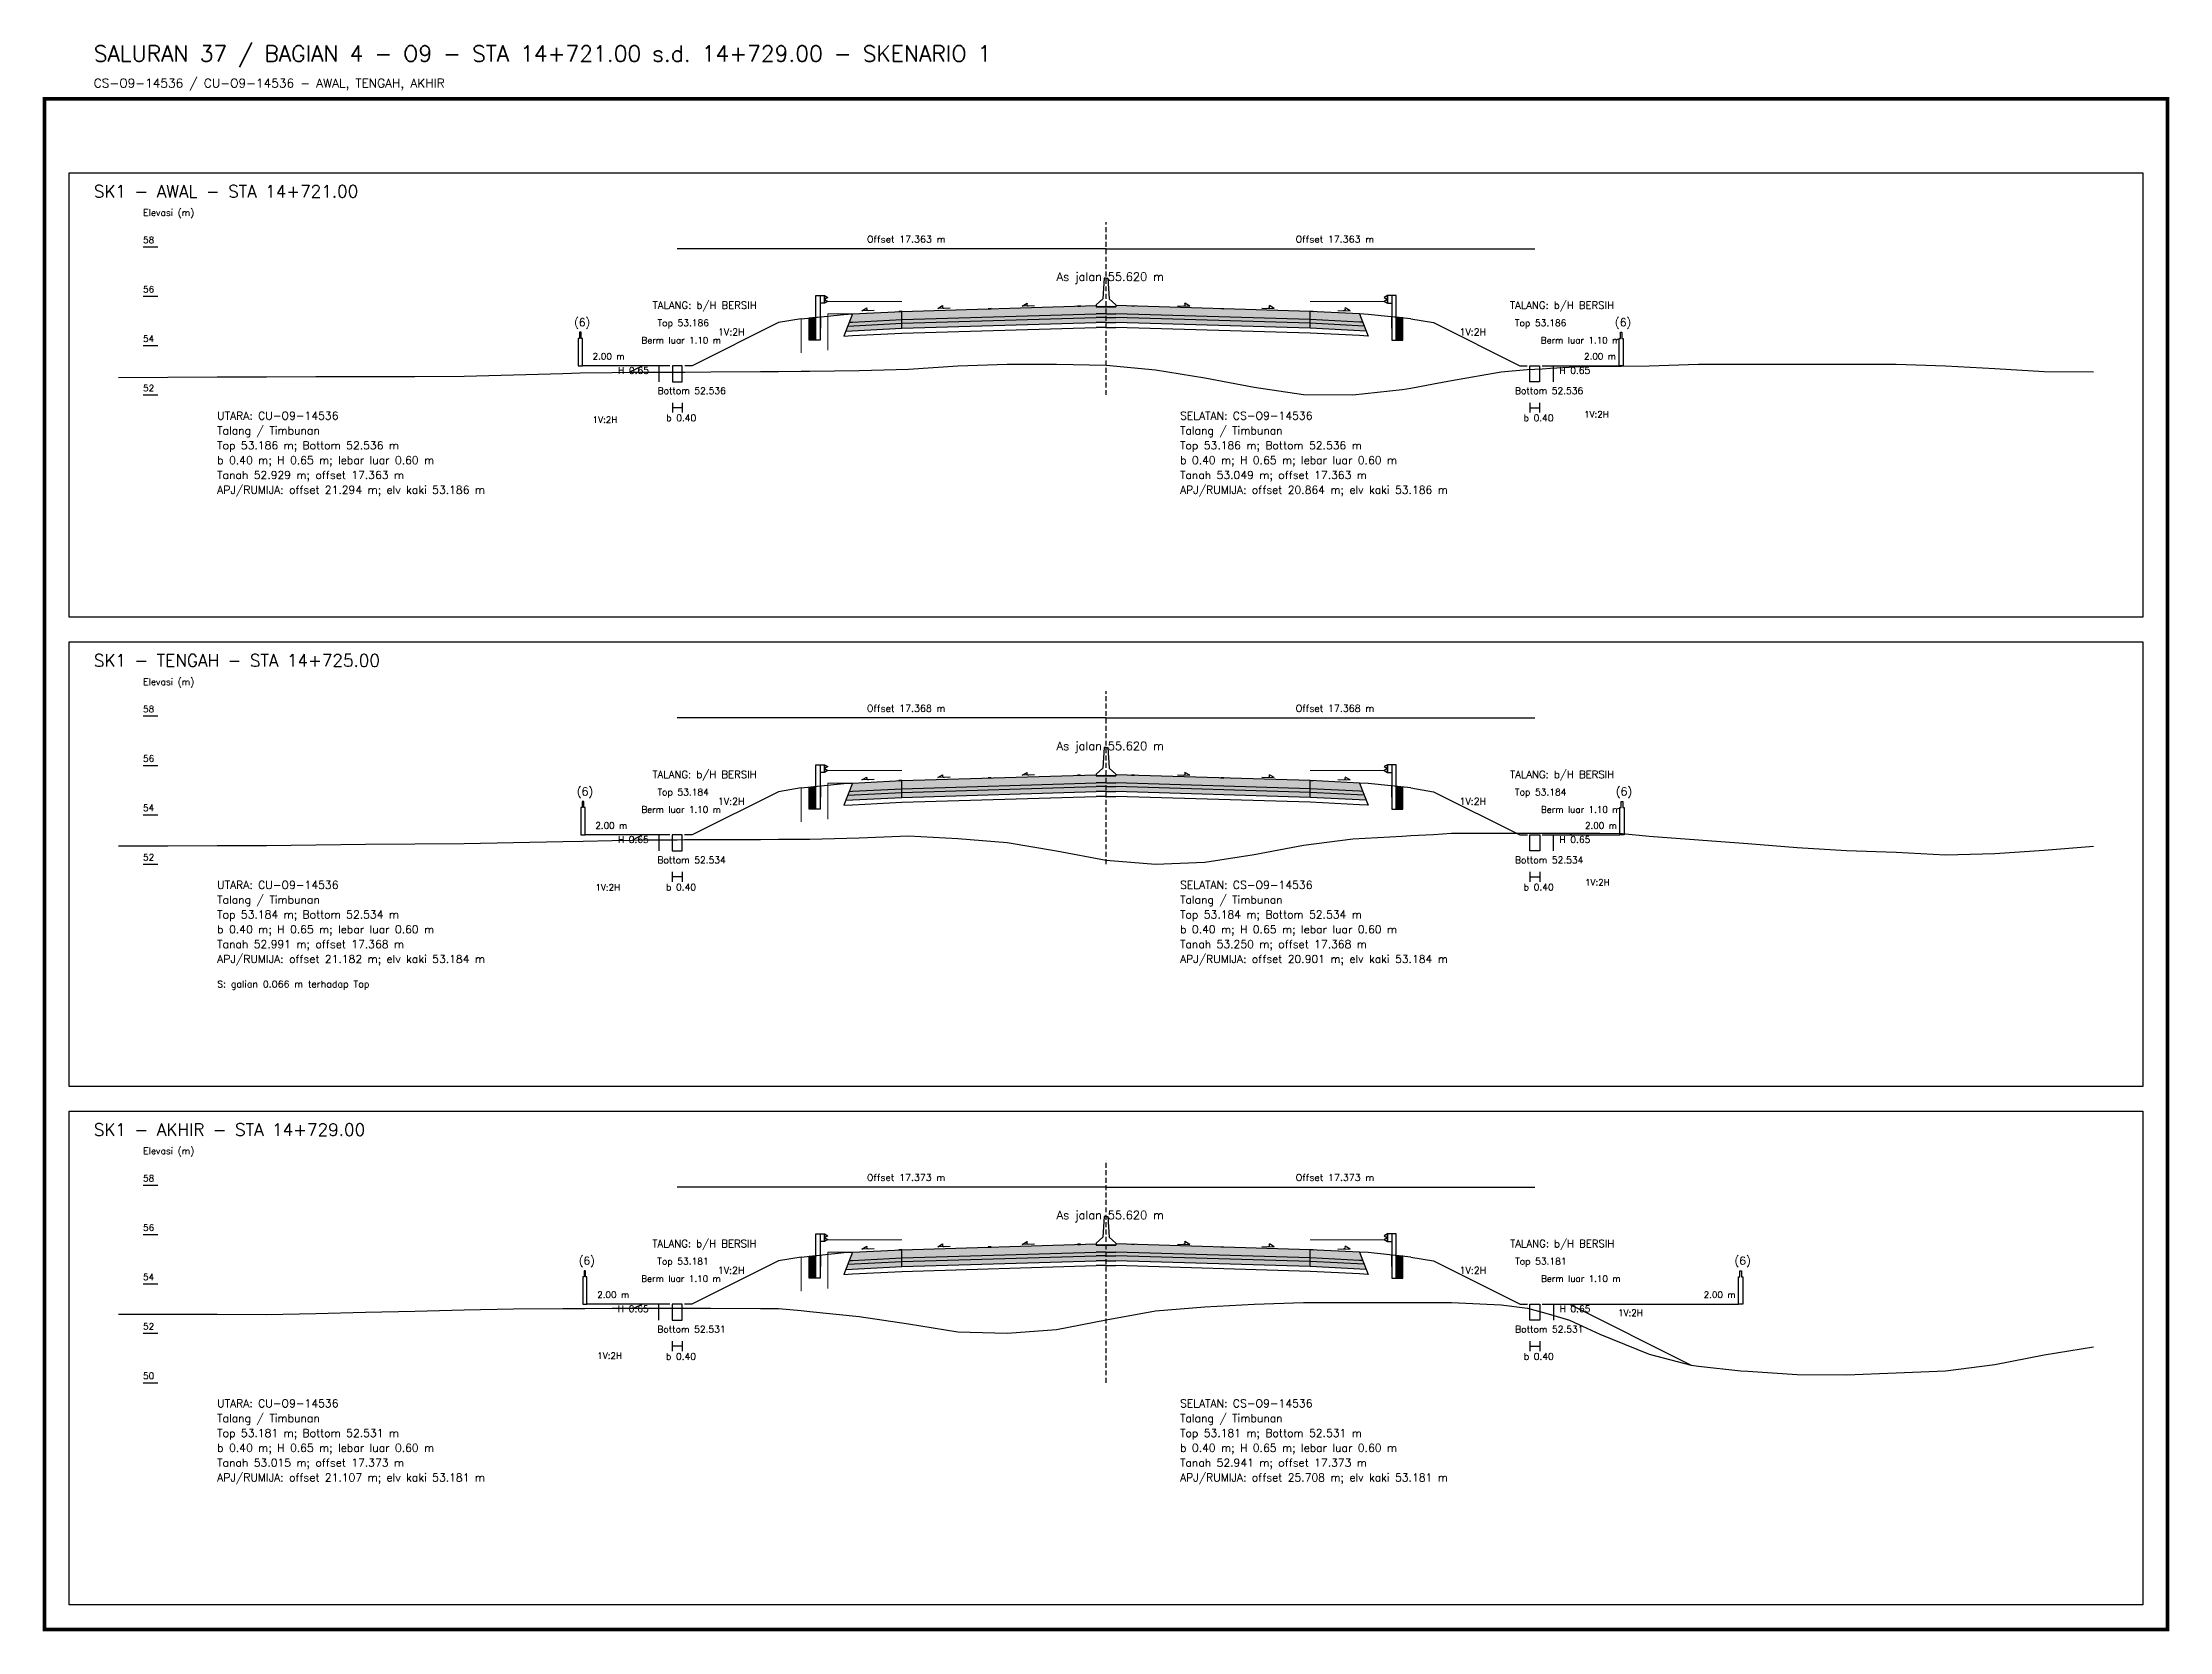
# Model space of a CAD drawing. Header units: metres. Extents: x -24715 to -24517, y 27498 to 30841.
# Drawn here: x -24713.7 to -24627.5, y 27786.2 to 27850.5 of the extents above; entities that cross this region are included whole.
import ezdxf

# ---------------------------------------------------------------- set-up
doc = ezdxf.new("R2010")
doc.units = ezdxf.units.M
doc.linetypes.add('PS_DASH', pattern=[0.3, 0.2, -0.1])
for name, color, linetype, lineweight in [('Dimensi', 230, 'Continuous', 20), ('GRS-ARSIR (HATCH)', 8, 'Continuous', 9), ('Guardrail', 20, 'Continuous', 30), ('HATCH - Beton ramping', 210, 'Continuous', 9), ('HATCH - LFA', 30, 'Continuous', 9), ('HATCH - Pavement', 50, 'Continuous', 9), ('Marka', 20, 'Continuous', 30), ('POT_ALL_GROUP', 2, 'Continuous', 70)]:
    doc.layers.add(name, color=color, linetype=linetype, lineweight=lineweight)
for name, color, linetype in [('POT_ALL_APJ', 2, 'Continuous'), ('POT_ALL_BORDER', 8, 'Continuous'), ('POT_ALL_BUILDING', 2, 'Continuous'), ('POT_ALL_CHANNEL1', 200, 'Continuous'), ('POT_ALL_DIM', 7, 'Continuous'), ('POT_ALL_GROUND', 1, 'Continuous'), ('POT_ALL_GUIDE', 8, 'Continuous'), ('POT_ALL_NOTE', 30, 'Continuous'), ('POT_ALL_ROAD', 4, 'Continuous')]:
    doc.layers.add(name, color=color, linetype=linetype)
doc.styles.get("Standard").update_dxf_attribs({"font": 'simplex.shx'})

# ---------------------------------------------------------------- blocks, each defined once
blk = doc.blocks.new('JALAN_ASLI_TIPIKAL_2OKT_METER')
at = {"layer": 'Guardrail', "lineweight": 9}
h = blk.add_hatch(dxfattribs=at)
h.set_pattern_fill('JIS_LC_20', color=256, scale=0.002)
h.set_pattern_definition([(45, (-29.65569, -21.99233), (-0.02828427, 0.02828427), []), (45, (-29.65489, -21.99233), (-0.02828427, 0.02828427), [])])
h.paths.add_polyline_path([(-12.025, -1.394), (-11.753, -1.394), (-11.753, -0.471), (-12.018, -0.498)])
h = blk.add_hatch(dxfattribs=at)
h.set_pattern_fill('JIS_LC_20', color=256, scale=0.002)
h.set_pattern_definition([(45, (-29.40569, -21.99233), (-0.02828427, 0.02828427), []), (45, (-29.40489, -21.99233), (-0.02828427, 0.02828427), [])])
h.paths.add_polyline_path([(12.018, -0.498), (11.753, -0.471), (11.753, -1.394), (12.025, -1.394)])
at = {"layer": 'HATCH - Beton ramping'}
h = blk.add_hatch(dxfattribs=at)
h.set_pattern_fill('AR-CONC', color=256, scale=0.0005)
h.set_pattern_definition([(50, (-28.949556, -21.99233), (0.09109233, -0.00796954), [0.009525, -0.104775]), (355, (-28.94956, -21.99233), (-0.0176217, 0.09552842), [0.00762, -0.0838203]), (100.45144, (-28.941965, -21.992995), (0.07347062, 0.08755888), [0.008095, -0.08904512]), (46.1842, (-28.94956, -21.96693), (0.13553952, -0.02102116), [0.0142875, -0.1571625]), (96.63556, (-28.93826, -21.96868), (0.11870207, 0.12371306), [0.0121425, -0.1335678]), (351.18415, (-28.94956, -21.96693), (0.11870207, 0.12371306), [0.01143, -0.12572987]), (21, (-28.936856, -21.97328), (0.0758072, -0.0511326), [0.009525, -0.104775]), (326, (-28.93686, -21.97328), (0.03090101, 0.09209398), [0.00762, -0.08382]), (71.45144, (-28.93054, -21.97754), (0.1067082, 0.04096138), [0.008095, -0.08904497]), (37.5, (-28.949556, -21.99233), (0.001544302, 0.04227752), [0, -0.082804, 0, -0.08509, 0, -0.0841375]), (7.5, (-28.949556, -21.99233), (0.03340983, 0.05009029), [0, -0.048514, 0, -0.080899, 0, -0.0320675]), (327.5, (-28.977877, -21.99233), (0.067795298, -0.002864372), [0, -0.03175, 0, -0.09906, 0, -0.131445]), (317.5, (-28.990577, -21.99233), (0.07406459, 0.01271325), [0, -0.041275, 0, -0.065786, 0, -0.093345])])
h.paths.add_polyline_path([(-8.27, -0.566), (-10.401, -0.666), (-10.461, -0.826), (-8.27, -0.716)])
h.paths.add_polyline_path([(-0.4, -0.48), (0, -0.48), (0, -0.33), (-0.4, -0.33), (-8.27, -0.566), (-8.27, -0.716)])
h = blk.add_hatch(dxfattribs=at)
h.set_pattern_fill('AR-CONC', color=256, scale=0.0005)
h.set_pattern_definition([(50, (-28.699556, -21.99233), (0.09109233, -0.00796954), [0.009525, -0.104775]), (355, (-28.69956, -21.99233), (-0.01762171, 0.09552842), [0.00762, -0.0838203]), (100.45144, (-28.691965, -21.992995), (0.07347062, 0.08755888), [0.008095, -0.08904512]), (46.1842, (-28.69956, -21.96693), (0.13553952, -0.02102116), [0.0142875, -0.1571625]), (96.63556, (-28.68826, -21.96868), (0.11870207, 0.12371306), [0.0121425, -0.1335678]), (351.18415, (-28.69956, -21.96693), (0.11870207, 0.12371306), [0.01143, -0.12572987]), (21, (-28.686856, -21.97328), (0.0758072, -0.0511326), [0.009525, -0.104775]), (326, (-28.68686, -21.97328), (0.03090101, 0.09209398), [0.00762, -0.08382]), (71.45144, (-28.68054, -21.97754), (0.10670821, 0.04096138), [0.008095, -0.08904497]), (37.5, (-28.699556, -21.99233), (0.001544302, 0.04227752), [0, -0.082804, 0, -0.08509, 0, -0.0841375]), (7.5, (-28.699556, -21.99233), (0.03340983, 0.050090287), [0, -0.048514, 0, -0.080899, 0, -0.0320675]), (327.5, (-28.727877, -21.99233), (0.067795298, -0.002864372), [0, -0.03175, 0, -0.09906, 0, -0.131445]), (317.5, (-28.740577, -21.99233), (0.07406459, 0.012713246), [0, -0.041275, 0, -0.065786, 0, -0.093345])])
h.paths.add_polyline_path([(8.27, -0.566), (10.401, -0.666), (10.461, -0.826), (8.27, -0.716)])
h.paths.add_polyline_path([(0.4, -0.48), (0, -0.48), (0, -0.33), (0.4, -0.33), (8.27, -0.566), (8.27, -0.716)])
at = {"layer": 'HATCH - LFA'}
h = blk.add_hatch(dxfattribs=at)
h.set_pattern_fill('GRAVEL', color=256, scale=0.0075)
h.set_pattern_definition([(228.012788, (-28.812396, -21.801831), (-1.524, -1.7145), [0.0256291, -2.5372863]), (184.96974, (-28.829541, -21.820881), (2.2859999991, 0.1905000109), [0.04398035, -4.3540537]), (132.510447, (-28.873356, -21.824691), (1.9050000008, -2.0954999993), [0.0310111, -3.0701042]), (267.27369, (-28.947651, -21.872316), (0.1905000004, 3.81), [0.0400503, -3.9649828]), (292.833654, (-28.949556, -21.912321), (-0.9525, 2.286), [0.0392725, -3.8879856]), (357.27369, (-28.934316, -21.948516), (-3.81, 0.1905000004), [0.0400503, -3.9649828]), (37.69424, (-28.894311, -21.950421), (-2.4764999999, -1.9050000001), [0.0529645, -5.24348365]), (72.255328, (-28.852401, -21.918036), (1.3335000004, 4.1909999999), [0.050004, -4.95039425]), (121.429566, (-28.837161, -21.870411), (-1.5240000002, 2.4764999999), [0.040186, -3.9784159]), (175.23636, (-28.858116, -21.836121), (2.0955, -0.1905), [0.0458785, -2.2480453]), (222.397438, (-28.903836, -21.832311), (-2.2859999999, -2.0955000001), [0.05933084, -5.8737579]), (138.814075, (-28.759056, -21.874221), (-1.3335, 1.143), [0.0202503, -2.0047924]), (171.469234, (-28.774296, -21.860886), (2.4765, -0.3809999996), [0.03852615, -3.8140979]), (225, (-28.8124, -21.85517), (0, -0.1905), [0.0269407, -0.242467]), (203.19859, (-28.82573, -21.832311), (0.9525, 0.381), [0.0145081, -1.4362967]), (291.80141, (-28.839066, -21.838026), (-0.1905, 0.5715), [0.0205174, -1.0053565]), (30.96376, (-28.831446, -21.857076), (0.5715, 0.381), [0.033324, -1.0774724]), (161.56505, (-28.80287, -21.83993), (0.381, -0.1905), [0.0240965, -0.5783174]), (16.38954, (-28.949556, -21.838026), (1.905, 0.5715), [0.0337566, -3.341912]), (70.346176, (-28.917171, -21.828501), (-0.762, -2.0955), [0.0283199, -2.8036662]), (293.19859, (-28.80287, -21.801831), (-0.381, 0.9525), [0.029016, -1.4217888]), (343.61046, (-28.791441, -21.828501), (-1.905, 0.5715), [0.0337566, -3.341912]), (339.443955, (-28.949556, -21.956136), (-0.9525, 0.381), [0.0325526, -1.5950801]), (294.77514, (-28.919076, -21.967566), (-0.952500001, 2.0954999995), [0.0272754, -2.7002695]), (66.80141, (-28.800966, -21.992331), (0.381, 0.9525), [0.029016, -1.4217888]), (17.354025, (-28.789536, -21.965661), (-2.4765, -0.762), [0.0319337, -3.1614282]), (69.443955, (-28.89431, -21.992331), (-0.381, -0.9525), [0.0162763, -1.6113564]), (101.30993, (-28.812396, -21.99233), (-0.1905, 0.762), [0.0097136, -0.9616496]), (165.96376, (-28.8143, -21.982806), (0.5715, -0.1905), [0.0392725, -0.7461791]), (186.009006, (-28.852401, -21.973281), (1.905, 0.1905), [0.036395, -3.6031024]), (303.69007, (-28.831446, -21.87422), (-0.1905, 0.381), [0.0274743, -0.6593832]), (353.157227, (-28.816206, -21.897081), (3.2385, -0.3809999998), [0.0479668, -4.7487007]), (60.945396, (-28.76858, -21.902796), (-0.762, -1.3335), [0.0196131, -1.9417044]), (90, (-28.75906, -21.88565), (-0.1905, 0.1905), [0.01143, -0.17907]), (120.256437, (-28.856211, -21.967566), (0.762, -1.3335), [0.026465, -2.6200456]), (48.012787, (-28.869546, -21.944706), (1.524, 1.7145), [0.0512582, -2.5116572]), (0, (-28.83526, -21.9066), (0.1905, 0.1905), [0.04953, -0.14097]), (325.304846, (-28.785726, -21.906606), (1.9050000007, -1.333499999), [0.0301207, -2.9819488]), (254.0546, (-28.76096, -21.92375), (-0.1905, -0.762), [0.0277372, -1.3591238]), (207.645975, (-28.768581, -21.950421), (-3.6195000001, -1.9049999997), [0.0451609, -4.4709348]), (175.426079, (-28.808586, -21.971376), (-2.4765, 0.1905), [0.0477772, -4.7299385])])
h.paths.add_polyline_path([(-8.27, -0.716), (-10.461, -0.826), (-10.54, -1.03), (-8.27, -0.916)])
h.paths.add_polyline_path([(-0.4, -0.68), (0, -0.68), (0, -0.48), (-0.4, -0.48), (-8.27, -0.716), (-8.27, -0.916)])
h = blk.add_hatch(dxfattribs=at)
h.set_pattern_fill('GRAVEL', color=256, scale=0.0075)
h.set_pattern_definition([(228.012788, (-28.562396, -21.801831), (-1.524, -1.7145), [0.0256291, -2.5372863]), (184.96974, (-28.579541, -21.820881), (2.2859999991, 0.1905000109), [0.04398035, -4.3540537]), (132.510447, (-28.623356, -21.824691), (1.9050000008, -2.0954999993), [0.0310111, -3.0701042]), (267.27369, (-28.697651, -21.872316), (0.1905000004, 3.81), [0.04005034, -3.9649828]), (292.833654, (-28.699556, -21.912321), (-0.9525, 2.286), [0.0392725, -3.8879856]), (357.27369, (-28.684316, -21.948516), (-3.81, 0.1905000004), [0.04005034, -3.9649828]), (37.69424, (-28.644311, -21.950421), (-2.4764999999, -1.9050000001), [0.0529645, -5.24348365]), (72.255328, (-28.602401, -21.918036), (1.3335000004, 4.1909999999), [0.050004, -4.95039425]), (121.429566, (-28.587161, -21.870411), (-1.5240000002, 2.4764999999), [0.040186, -3.9784159]), (175.23636, (-28.608116, -21.836121), (2.0955, -0.1905000003), [0.0458785, -2.2480453]), (222.397438, (-28.653836, -21.832311), (-2.2859999999, -2.0955000001), [0.05933084, -5.87375794]), (138.814075, (-28.509056, -21.874221), (-1.3335, 1.143), [0.02025034, -2.0047924]), (171.469234, (-28.524296, -21.860886), (2.4765, -0.3809999996), [0.03852615, -3.8140979]), (225, (-28.5624, -21.85517), (0, -0.1905), [0.0269407, -0.242467]), (203.19859, (-28.57573, -21.832311), (0.9525, 0.381), [0.0145081, -1.4362967]), (291.80141, (-28.589066, -21.838026), (-0.1905, 0.5715), [0.0205174, -1.0053565]), (30.96376, (-28.581446, -21.857076), (0.5715, 0.381), [0.033324, -1.0774724]), (161.56505, (-28.55287, -21.83993), (0.381, -0.1905), [0.0240965, -0.57831736]), (16.38954, (-28.699556, -21.838026), (1.905, 0.5715), [0.0337566, -3.341912]), (70.346176, (-28.667171, -21.828501), (-0.762, -2.0955), [0.0283199, -2.8036662]), (293.19859, (-28.55287, -21.801831), (-0.381, 0.9525), [0.029016, -1.4217888]), (343.61046, (-28.541441, -21.828501), (-1.905, 0.5714999999), [0.0337566, -3.341912]), (339.443955, (-28.699556, -21.956136), (-0.9525, 0.381), [0.03255264, -1.5950801]), (294.77514, (-28.669076, -21.967566), (-0.952500001, 2.0954999995), [0.0272754, -2.7002695]), (66.80141, (-28.550966, -21.992331), (0.381, 0.9525), [0.029016, -1.4217888]), (17.354025, (-28.539536, -21.965661), (-2.4765, -0.7620000002), [0.0319337, -3.1614282]), (69.443955, (-28.64431, -21.992331), (-0.381, -0.9525), [0.0162763, -1.6113564]), (101.30993, (-28.562396, -21.99233), (-0.1905, 0.762), [0.0097136, -0.9616496]), (165.96376, (-28.5643, -21.982806), (0.5715, -0.1905), [0.0392725, -0.7461791]), (186.009006, (-28.602401, -21.973281), (1.905, 0.1905), [0.036395, -3.6031024]), (303.69007, (-28.581446, -21.87422), (-0.1905, 0.381), [0.0274743, -0.6593832]), (353.157227, (-28.566206, -21.897081), (3.2385, -0.3809999998), [0.04796676, -4.7487007]), (60.945396, (-28.51858, -21.902796), (-0.762, -1.3335), [0.0196131, -1.9417044]), (90, (-28.50906, -21.88565), (-0.1905, 0.1905), [0.01143, -0.17907]), (120.256437, (-28.606211, -21.967566), (0.762, -1.3335), [0.026465, -2.62004556]), (48.012787, (-28.619546, -21.944706), (1.524, 1.7145), [0.0512582, -2.5116572]), (0, (-28.58526, -21.9066), (0.1905, 0.1905), [0.04953, -0.14097]), (325.304846, (-28.535726, -21.906606), (1.9050000007, -1.333499999), [0.0301207, -2.98194875]), (254.054604, (-28.51096, -21.92375), (-0.1905, -0.762), [0.0277372, -1.35912375]), (207.645975, (-28.518581, -21.950421), (-3.6195000001, -1.9049999997), [0.0451609, -4.4709348]), (175.426079, (-28.558586, -21.971376), (-2.4765, 0.1905), [0.0477772, -4.7299385])])
h.paths.add_polyline_path([(8.27, -0.716), (10.461, -0.826), (10.54, -1.03), (8.27, -0.916)])
h.paths.add_polyline_path([(0.4, -0.68), (0, -0.68), (0, -0.48), (0.4, -0.48), (8.27, -0.716), (8.27, -0.916)])
at = {"layer": 'HATCH - Pavement'}
h = blk.add_hatch(dxfattribs=at)
h.set_pattern_fill('AR-CONC', color=256, scale=0.001)
h.set_pattern_definition([(50, (-89.43046, -52.62889), (0.18218467, -0.01593909), [0.01905, -0.20955]), (355, (-89.43046, -52.6289), (-0.03524342, 0.19105685), [0.01524, -0.1676406]), (100.45144, (-89.41528, -52.63022), (0.14694125, 0.17511775), [0.01619, -0.17809024]), (46.1842, (-89.43046, -52.5781), (0.27107904, -0.04204233), [0.028575, -0.314325]), (96.63556, (-89.40787, -52.5816), (0.23740413, 0.2474261), [0.024285, -0.2671356]), (351.18415, (-89.43046, -52.5781), (0.2374041, 0.2474261), [0.02286, -0.2514597]), (21, (-89.40506, -52.59079), (0.1516144, -0.1022652), [0.01905, -0.20955]), (326, (-89.40506, -52.5908), (0.06180203, 0.18418797), [0.01524, -0.16764]), (71.45144, (-89.39243, -52.59931), (0.21341642, 0.08192277), [0.01619, -0.17808994]), (37.5, (-89.43046, -52.62889), (0.003088603, 0.08455504), [0, -0.165608, 0, -0.17018, 0, -0.168275]), (7.5, (-89.43046, -52.62889), (0.06681966, 0.100180575), [0, -0.097028, 0, -0.161798, 0, -0.064135]), (327.5, (-89.4871, -52.62889), (0.135590595, -0.005728744), [0, -0.0635, 0, -0.19812, 0, -0.26289]), (317.5, (-89.5125, -52.62889), (0.14812918, 0.02542649), [0, -0.08255, 0, -0.131572, 0, -0.18669])])
h.paths.add_polyline_path([(-8.27, -0.236), (-10.27, -0.336), (-10.401, -0.673), (-10.27, -0.666), (-8.27, -0.566)])
h.paths.add_polyline_path([(-0.4, -0.33), (0, -0.33), (0, 0), (-0.4, 0), (-8.27, -0.236), (-8.27, -0.566)])
h = blk.add_hatch(dxfattribs=at)
h.set_pattern_fill('AR-CONC', color=256, scale=0.001)
h.set_pattern_definition([(50, (-89.18046, -52.62889), (0.18218467, -0.01593909), [0.01905, -0.20955]), (355, (-89.18046, -52.6289), (-0.03524342, 0.19105685), [0.01524, -0.16764058]), (100.45144, (-89.16528, -52.63022), (0.14694125, 0.17511775), [0.01619, -0.17809024]), (46.1842, (-89.18046, -52.5781), (0.27107904, -0.04204233), [0.028575, -0.314325]), (96.63556, (-89.15787, -52.5816), (0.23740413, 0.2474261), [0.024285, -0.2671356]), (351.18415, (-89.18046, -52.5781), (0.2374041, 0.2474261), [0.02286, -0.2514597]), (21, (-89.15506, -52.59079), (0.1516144, -0.1022652), [0.01905, -0.20955]), (326, (-89.15506, -52.5908), (0.06180203, 0.18418797), [0.01524, -0.16764]), (71.45144, (-89.14243, -52.59931), (0.21341642, 0.08192277), [0.01619, -0.17808994]), (37.5, (-89.18046, -52.62889), (0.003088603, 0.08455504), [0, -0.165608, 0, -0.17018, 0, -0.168275]), (7.5, (-89.18046, -52.62889), (0.06681966, 0.100180575), [0, -0.097028, 0, -0.161798, 0, -0.064135]), (327.5, (-89.2371, -52.62889), (0.135590595, -0.005728744), [0, -0.0635, 0, -0.19812, 0, -0.26289]), (317.5, (-89.2625, -52.62889), (0.14812918, 0.02542649), [0, -0.08255, 0, -0.131572, 0, -0.18669])])
h.paths.add_polyline_path([(8.27, -0.236), (10.27, -0.336), (10.401, -0.673), (10.27, -0.666), (8.27, -0.566)])
h.paths.add_polyline_path([(0.4, -0.33), (0, -0.33), (0, 0), (0.4, 0), (8.27, -0.236), (8.27, -0.566)])
at = {"layer": 'Marka'}
h = blk.add_hatch(color=256, dxfattribs=at)
h.dxf.hatch_style = 1
h.paths.add_polyline_path([(-8.27, -0.23), (-8.39, -0.236), (-8.39, -0.242), (-8.27, -0.236)])
h.paths.add_polyline_path([(-4.65, -0.122), (-4.77, -0.125), (-4.77, -0.131), (-4.65, -0.128)])
h.paths.add_polyline_path([(-1.03, -0.019), (-1.03, -0.013), (-1.15, -0.017), (-1.15, -0.023)])
h = blk.add_hatch(color=256, dxfattribs=at)
h.dxf.hatch_style = 1
h.paths.add_polyline_path([(8.27, -0.23), (8.39, -0.236), (8.39, -0.242), (8.27, -0.236)])
h.paths.add_polyline_path([(4.65, -0.122), (4.77, -0.125), (4.77, -0.131), (4.65, -0.128)])
h.paths.add_polyline_path([(1.03, -0.019), (1.03, -0.013), (1.15, -0.017), (1.15, -0.023)])
for p, q in [((-8.27, -0.236), (-0.4, 0)), ((8.27, -0.236), (0.4, 0)), ((-12.353, -0.533), (-10.622, -0.354)), ((-10.27, -0.336), (-10.62, -1.234)), ((-10.62, -0.354), (-10.27, -0.336)), ((-10.461, -0.826), (-8.27, -0.716)), ((-10.401, -0.673), (-10.27, -0.666)), ((-10.27, -0.336), (-8.27, -0.236)), ((-10.27, -0.666), (-8.27, -0.566)), ((-8.27, -0.916), (-8.27, -0.236)), ((-8.27, -0.566), (-0.4, -0.33)), ((-8.27, -0.716), (-0.4, -0.48)), ((-8.27, -0.916), (-0.4, -0.68)), ((0, -0.05), (-0.4, -0.05)), ((0, -0.33), (-0.4, -0.33)), ((0, -0.48), (-0.4, -0.48)), ((0, -0.68), (-0.4, -0.68)), ((0, -0.05), (0.4, -0.05)), ((0, -0.33), (0.4, -0.33)), ((0, -0.48), (0.4, -0.48)), ((0, -0.68), (0.4, -0.68)), ((8.27, -0.566), (0.4, -0.33)), ((8.27, -0.716), (0.4, -0.48)), ((8.27, -0.916), (0.4, -0.68)), ((8.27, -0.916), (8.27, -0.236)), ((10.27, -0.336), (8.27, -0.236)), ((10.27, -0.666), (8.27, -0.566)), ((10.461, -0.826), (8.27, -0.716)), ((10.27, -0.336), (10.62, -1.234)), ((10.62, -0.354), (10.27, -0.336)), ((10.401, -0.673), (10.27, -0.666)), ((12.353, -0.533), (10.622, -0.354)), ((-10.62, -1.234), (-10.27, -1.216)), ((-10.54, -1.03), (-8.27, -0.916)), ((-10.27, -1.216), (-8.27, -1.116)), ((-8.27, -1.116), (-0.4, -0.88)), ((0, -0.88), (-0.4, -0.88)), ((0, -0.88), (0.4, -0.88)), ((8.27, -1.116), (0.4, -0.88)), ((10.54, -1.03), (8.27, -0.916)), ((10.27, -1.216), (8.27, -1.116)), ((10.62, -1.234), (10.27, -1.216))]:
    blk.add_line(p, q)
for points in [[(0, 1.11), (-0.075, 1.11), (-0.125, 0.27), (-0.4, 0.03), (-0.4, -0.05), (0, -0.05)], [(0, 1.11), (0.075, 1.11), (0.125, 0.27), (0.4, 0.03), (0.4, -0.05), (0, -0.05)], [(-6.818, -0.116), (-6.616, 0)], [(-3.401, -0.02), (-3.199, 0.096)], [(3.401, -0.02), (3.199, 0.096)], [(6.818, -0.116), (6.616, 0)], [(-9.887, -0.208), (-9.686, -0.092)], [(-9.387, -0.193), (-9.887, -0.208)], [(-6.318, -0.101), (-6.818, -0.116)], [(-2.901, -0.005), (-3.401, -0.02)], [(2.901, -0.005), (3.401, -0.02)], [(6.318, -0.101), (6.818, -0.116)], [(9.387, -0.193), (9.887, -0.208)], [(9.887, -0.208), (9.686, -0.092)]]:
    blk.add_lwpolyline(points)
for centre, start, end in [((-6.556, -0.037), 148.28164, 271.71836), ((-3.139, 0.059), 148.28164, 271.71836), ((3.139, 0.059), 268.28164, 31.71836), ((6.556, -0.037), 268.28164, 31.71836), ((-9.625, -0.129), 148.28164, 271.71836), ((9.625, -0.129), 268.28164, 31.71836)]:
    blk.add_arc(centre, 0.0711, start, end)
at = {"layer": 'Dimensi'}
for p, q in [((-8.27, 0.168), (-11.27, 0.168)), ((8.27, 0.168), (11.27, 0.168))]:
    blk.add_line(p, q, dxfattribs=at)
at = {"layer": 'GRS-ARSIR (HATCH)'}
for p, q in [((-12.353, -0.533), (-12.353, -1.909)), ((-11.27, -0.336), (-11.27, -1.803)), ((-10.27, -0.336), (-11.27, -0.336))]:
    blk.add_line(p, q, dxfattribs=at)
at = {"layer": 'Guardrail'}
for points in [[(-11.753, -1.394), (-11.753, 0.406), (-11.575, 0.406), (-11.575, -1.394), (-11.753, -1.394)], [(-11.575, 0.406), (-11.397, 0.406), (-11.397, 0.094), (-11.575, 0.094)], [(-11.397, 0.25), (-11.397, 0.406), (-11.262, 0.328), (-11.397, 0.25)], [(-11.397, 0.094), (-11.397, 0.25), (-11.262, 0.172), (-11.397, 0.094)], [(11.397, 0.25), (11.397, 0.406), (11.262, 0.328), (11.397, 0.25)], [(11.397, 0.094), (11.397, 0.25), (11.262, 0.172), (11.397, 0.094)], [(11.575, 0.406), (11.397, 0.406), (11.397, 0.094), (11.575, 0.094)], [(11.753, -1.394), (11.753, 0.406), (11.575, 0.406), (11.575, -1.394), (11.753, -1.394)], [(-11.575, -1.394), (-12.025, -1.394), (-12.018, -0.498), (-11.568, -0.453), (-11.575, -1.394)], [(11.575, -1.394), (12.025, -1.394), (12.018, -0.498), (11.568, -0.453), (11.575, -1.394)]]:
    blk.add_lwpolyline(points, dxfattribs=at)
at = {"layer": 'Marka'}
for points in [[(-8.39, -0.242), (-8.27, -0.236), (-8.27, -0.23), (-8.39, -0.236), (-8.39, -0.242)], [(8.39, -0.242), (8.27, -0.236), (8.27, -0.23), (8.39, -0.236), (8.39, -0.242)]]:
    blk.add_lwpolyline(points, dxfattribs=at)
for points in [[(-4.65, -0.122), (-4.77, -0.125), (-4.77, -0.131), (-4.65, -0.128)], [(-1.03, -0.013), (-1.15, -0.017), (-1.15, -0.023), (-1.03, -0.019)], [(1.03, -0.013), (1.15, -0.017), (1.15, -0.023), (1.03, -0.019)], [(4.65, -0.122), (4.77, -0.125), (4.77, -0.131), (4.65, -0.128)]]:
    blk.add_lwpolyline(points, close=True, dxfattribs=at)

msp = doc.modelspace()

# ---------------------------------------------------------------- linework, layer by layer
at = {"layer": 'POT_ALL_APJ', "linetype": 'Continuous'}
for points in [[(-24691.96522, 27838.55419), (-24691.96522, 27837.44978), (-24691.79522, 27837.44978), (-24691.79522, 27838.55419), (-24691.85022, 27838.55419), (-24691.85022, 27838.80419), (-24691.88022, 27838.80419), (-24691.91022, 27838.80419), (-24691.91022, 27838.55419), (-24691.96522, 27838.55419)], [(-24649.63646, 27838.55419), (-24649.63646, 27837.44978), (-24649.80646, 27837.44978), (-24649.80646, 27838.55419), (-24649.75146, 27838.55419), (-24649.75146, 27838.80419), (-24649.72146, 27838.80419), (-24649.69146, 27838.80419), (-24649.69146, 27838.55419), (-24649.63646, 27838.55419)], [(-24689.34934, 27837.44978), (-24691.79522, 27837.44978)], [(-24651.82242, 27837.44978), (-24649.80646, 27837.44978)], [(-24691.85333, 27819.55179), (-24691.85333, 27818.44738), (-24691.68333, 27818.44738), (-24691.68333, 27819.55179), (-24691.73833, 27819.55179), (-24691.73833, 27819.80179), (-24691.76833, 27819.80179), (-24691.79833, 27819.80179), (-24691.79833, 27819.55179), (-24691.85333, 27819.55179)], [(-24649.59968, 27819.55179), (-24649.59968, 27818.44738), (-24649.76968, 27818.44738), (-24649.76968, 27819.55179), (-24649.71468, 27819.55179), (-24649.71468, 27819.80179), (-24649.68468, 27819.80179), (-24649.65468, 27819.80179), (-24649.65468, 27819.55179), (-24649.59968, 27819.55179)], [(-24689.35414, 27818.44738), (-24691.68333, 27818.44738)], [(-24651.81761, 27818.44738), (-24649.76968, 27818.44738)], [(-24691.77781, 27800.54939), (-24691.77781, 27799.44498), (-24691.60781, 27799.44498), (-24691.60781, 27800.54939), (-24691.66281, 27800.54939), (-24691.66281, 27800.79939), (-24691.69281, 27800.79939), (-24691.72281, 27800.79939), (-24691.72281, 27800.54939), (-24691.77781, 27800.54939)], [(-24644.79335, 27800.54939), (-24644.79335, 27799.44498), (-24644.96335, 27799.44498), (-24644.96335, 27800.54939), (-24644.90835, 27800.54939), (-24644.90835, 27800.79939), (-24644.87835, 27800.79939), (-24644.84835, 27800.79939), (-24644.84835, 27800.54939), (-24644.79335, 27800.54939)], [(-24689.35895, 27799.44498), (-24691.60781, 27799.44498)], [(-24651.8128, 27799.44498), (-24644.96335, 27799.44498)]]:
    msp.add_lwpolyline(points, dxfattribs=at)
at = {"layer": 'POT_ALL_BORDER', "linetype": 'Continuous'}
for points in [[(-24712.58588, 27845.26387), (-24628.58588, 27845.26387), (-24628.58588, 27827.26387), (-24712.58588, 27827.26387), (-24712.58588, 27845.26387)], [(-24712.58588, 27826.26387), (-24628.58588, 27826.26387), (-24628.58588, 27808.26387), (-24712.58588, 27808.26387), (-24712.58588, 27826.26387)], [(-24712.58588, 27807.26387), (-24628.58588, 27807.26387), (-24628.58588, 27787.26387), (-24712.58588, 27787.26387), (-24712.58588, 27807.26387)]]:
    msp.add_lwpolyline(points, dxfattribs=at)
at = {"layer": 'POT_ALL_BUILDING', "linetype": 'Continuous'}
for points in [[(-24687.74934, 27837.44978), (-24688.14934, 27837.44978), (-24688.14934, 27836.79978), (-24687.74934, 27836.79978), (-24687.74934, 27837.44978)], [(-24653.42242, 27837.44978), (-24653.02242, 27837.44978), (-24653.02242, 27836.79978), (-24653.42242, 27836.79978), (-24653.42242, 27837.44978)], [(-24687.75414, 27818.44738), (-24688.15414, 27818.44738), (-24688.15414, 27817.79738), (-24687.75414, 27817.79738), (-24687.75414, 27818.44738)], [(-24653.41761, 27818.44738), (-24653.01761, 27818.44738), (-24653.01761, 27817.79738), (-24653.41761, 27817.79738), (-24653.41761, 27818.44738)], [(-24687.75895, 27799.44498), (-24688.15895, 27799.44498), (-24688.15895, 27798.79498), (-24687.75895, 27798.79498), (-24687.75895, 27799.44498)], [(-24653.4128, 27799.44498), (-24653.0128, 27799.44498), (-24653.0128, 27798.79498), (-24653.4128, 27798.79498), (-24653.4128, 27799.44498)]]:
    msp.add_lwpolyline(points, dxfattribs=at)
at = {"layer": 'POT_ALL_DIM', "linetype": 'Continuous'}
for points in [[(-24670.58588, 27842.18387), (-24687.94934, 27842.18387)], [(-24670.58588, 27842.18387), (-24653.22242, 27842.18387)], [(-24688.69934, 27837.44978), (-24688.69934, 27836.79978)], [(-24652.47242, 27837.44978), (-24652.47242, 27836.79978)], [(-24688.14934, 27835.94978), (-24688.14934, 27835.54978)], [(-24687.74934, 27835.94978), (-24687.74934, 27835.54978)], [(-24653.42242, 27835.94978), (-24653.42242, 27835.54978)], [(-24653.02242, 27835.94978), (-24653.02242, 27835.54978)], [(-24687.74934, 27835.74978), (-24688.14934, 27835.74978)], [(-24653.42242, 27835.74978), (-24653.02242, 27835.74978)], [(-24670.58588, 27823.18387), (-24687.95414, 27823.18387)], [(-24670.58588, 27823.18387), (-24653.21761, 27823.18387)], [(-24688.70414, 27818.44738), (-24688.70414, 27817.79738)], [(-24652.46761, 27818.44738), (-24652.46761, 27817.79738)], [(-24688.15414, 27816.94738), (-24688.15414, 27816.54738)], [(-24687.75414, 27816.74738), (-24688.15414, 27816.74738)], [(-24687.75414, 27816.94738), (-24687.75414, 27816.54738)], [(-24653.41761, 27816.94738), (-24653.41761, 27816.54738)], [(-24653.41761, 27816.74738), (-24653.01761, 27816.74738)], [(-24653.01761, 27816.94738), (-24653.01761, 27816.54738)], [(-24670.58588, 27804.18387), (-24687.95895, 27804.18387)], [(-24670.58588, 27804.18387), (-24653.2128, 27804.18387)], [(-24688.70895, 27799.44498), (-24688.70895, 27798.79498)], [(-24652.4628, 27799.44498), (-24652.4628, 27798.79498)], [(-24688.15895, 27797.94498), (-24688.15895, 27797.54498)], [(-24687.75895, 27797.74498), (-24688.15895, 27797.74498)], [(-24687.75895, 27797.94498), (-24687.75895, 27797.54498)], [(-24653.4128, 27797.94498), (-24653.4128, 27797.54498)], [(-24653.4128, 27797.74498), (-24653.0128, 27797.74498)], [(-24653.0128, 27797.94498), (-24653.0128, 27797.54498)]]:
    msp.add_lwpolyline(points, dxfattribs=at)
at = {"layer": 'POT_ALL_GROUND', "linetype": 'Continuous'}
for points in [[(-24710.58588, 27836.96933), (-24708.58588, 27836.98113), (-24706.58588, 27836.99293), (-24704.58588, 27837.00473), (-24702.58588, 27837.01151), (-24700.58588, 27837.01291), (-24698.58588, 27837.01289), (-24696.58588, 27837.02107), (-24694.58588, 27837.07881), (-24692.58588, 27837.13618), (-24691.88022, 27837.15485), (-24690.58588, 27837.18087), (-24689.88022, 27837.18438), (-24689.34934, 27837.18663), (-24688.58588, 27837.18986), (-24688.24934, 27837.19129), (-24687.94934, 27837.19256), (-24687.64934, 27837.19383), (-24686.58588, 27837.19876), (-24684.58588, 27837.21472), (-24683.85579, 27837.22078), (-24682.93915, 27837.22838), (-24682.58588, 27837.23132), (-24680.58588, 27837.25112), (-24678.58588, 27837.31382), (-24676.58588, 27837.44149), (-24674.58588, 27837.51387), (-24672.58588, 27837.51387), (-24670.58588, 27837.46755), (-24668.58588, 27837.28352), (-24666.58588, 27836.96381), (-24664.58588, 27836.57627), (-24662.58588, 27836.27758), (-24660.58588, 27836.26387), (-24658.58588, 27836.48504), (-24658.2326, 27836.5466), (-24657.31596, 27836.71506), (-24656.58588, 27836.85578), (-24654.58588, 27837.19748), (-24653.52242, 27837.29635), (-24653.22242, 27837.313), (-24652.92242, 27837.32964), (-24652.58588, 27837.34832), (-24651.82242, 27837.39259), (-24651.72146, 27837.39933), (-24650.58588, 27837.42921), (-24649.72146, 27837.43072), (-24648.58588, 27837.44365), (-24646.58588, 27837.50599), (-24644.58588, 27837.51387), (-24642.58588, 27837.51387), (-24640.58588, 27837.51387), (-24638.58588, 27837.51387), (-24636.58588, 27837.43847), (-24634.58588, 27837.3342), (-24632.58588, 27837.21736), (-24630.58588, 27837.19594)], [(-24710.58588, 27818.00048), (-24708.58588, 27818.0082), (-24706.58588, 27818.01478), (-24704.58588, 27818.01745), (-24702.58588, 27818.04003), (-24700.58588, 27818.07022), (-24698.58588, 27818.09185), (-24696.58588, 27818.10338), (-24694.58588, 27818.14706), (-24692.58588, 27818.17864), (-24691.76833, 27818.19156), (-24690.58588, 27818.21668), (-24689.76833, 27818.24029), (-24689.35414, 27818.24849), (-24688.58588, 27818.25175), (-24688.25414, 27818.25315), (-24687.95414, 27818.25442), (-24687.65414, 27818.25569), (-24686.58588, 27818.26022), (-24684.58588, 27818.26603), (-24683.85579, 27818.2709), (-24682.93915, 27818.2761), (-24682.58588, 27818.27911), (-24680.58588, 27818.32962), (-24678.58588, 27818.40708), (-24676.58588, 27818.30325), (-24674.58588, 27818.13822), (-24672.58588, 27817.80385), (-24670.58588, 27817.4267), (-24668.58588, 27817.26387), (-24666.58588, 27817.34265), (-24664.58588, 27817.65775), (-24662.58588, 27818.03863), (-24660.58588, 27818.28685), (-24658.58588, 27818.39782), (-24658.2326, 27818.41742), (-24657.31596, 27818.46828), (-24656.58588, 27818.51316), (-24654.58588, 27818.51387), (-24653.51761, 27818.51387), (-24653.21761, 27818.51387), (-24652.91761, 27818.51387), (-24652.58588, 27818.51387), (-24651.81761, 27818.51387), (-24651.68468, 27818.51387), (-24650.58588, 27818.51387), (-24649.68468, 27818.50581), (-24648.58588, 27818.39077), (-24646.58588, 27818.25281), (-24644.58588, 27818.10275), (-24642.58588, 27817.9446), (-24640.58588, 27817.81519), (-24638.58588, 27817.74501), (-24636.58588, 27817.64469), (-24634.58588, 27817.69295), (-24632.58588, 27817.83308), (-24630.58588, 27817.99806)], [(-24710.58588, 27799.03898), (-24708.58588, 27799.03843), (-24706.58588, 27799.03494), (-24704.58588, 27799.02608), (-24702.58588, 27799.07071), (-24700.58588, 27799.11702), (-24698.58588, 27799.16334), (-24696.58588, 27799.20865), (-24694.58588, 27799.25061), (-24692.58588, 27799.26924), (-24691.69281, 27799.27214), (-24690.58588, 27799.27539), (-24689.69281, 27799.27801), (-24689.35895, 27799.27899), (-24688.58588, 27799.27876), (-24688.25895, 27799.27847), (-24687.95895, 27799.27839), (-24687.65895, 27799.27831), (-24686.58588, 27799.27804), (-24684.58588, 27799.26887), (-24683.85579, 27799.26434), (-24682.93915, 27799.186), (-24682.58588, 27799.15331), (-24680.58588, 27798.94834), (-24678.58588, 27798.65231), (-24676.58588, 27798.32488), (-24674.58588, 27798.26387), (-24672.58588, 27798.42038), (-24670.58588, 27798.80473), (-24668.58588, 27799.16753), (-24666.58588, 27799.33635), (-24664.58588, 27799.44638), (-24662.58588, 27799.50439), (-24660.58588, 27799.51198), (-24658.58588, 27799.5134), (-24658.2326, 27799.51387), (-24657.31596, 27799.51387), (-24656.58588, 27799.51387), (-24654.58588, 27799.41463), (-24653.5128, 27799.28059), (-24653.2128, 27799.20494), (-24652.9128, 27799.12005), (-24652.58588, 27799.02753), (-24651.8128, 27798.78956), (-24650.58588, 27798.22563), (-24648.58588, 27797.41505), (-24646.87835, 27796.97779), (-24646.58588, 27796.92956), (-24644.87835, 27796.74552), (-24644.58588, 27796.72578), (-24642.58588, 27796.59987), (-24640.58588, 27796.57661), (-24638.58588, 27796.66821), (-24636.58588, 27796.7443), (-24634.58588, 27796.99599), (-24632.58588, 27797.38974), (-24630.58588, 27797.71687)]]:
    msp.add_lwpolyline(points, dxfattribs=at)
at = {"layer": 'POT_ALL_GROUP', "linetype": 'Continuous', "lineweight": 70, "const_width": 0.15}
msp.add_lwpolyline([(-24713.58588, 27848.26387), (-24627.58588, 27848.26387), (-24627.58588, 27786.26387), (-24713.58588, 27786.26387), (-24713.58588, 27848.26387)], dxfattribs=at)
at = {"layer": 'POT_ALL_GUIDE', "linetype": 'PS_DASH'}
for points in [[(-24670.58588, 27836.26387), (-24670.58588, 27843.26387)], [(-24670.58588, 27817.26387), (-24670.58588, 27824.26387)], [(-24670.58588, 27796.26387), (-24670.58588, 27805.26387)]]:
    msp.add_lwpolyline(points, dxfattribs=at)
at = {"layer": 'POT_ALL_GUIDE', "linetype": 'Continuous'}
for points in [[(-24709.58588, 27842.26387), (-24708.98588, 27842.26387)], [(-24709.58588, 27840.26387), (-24708.98588, 27840.26387)], [(-24709.58588, 27838.26387), (-24708.98588, 27838.26387)], [(-24709.58588, 27836.26387), (-24708.98588, 27836.26387)], [(-24709.58588, 27823.26387), (-24708.98588, 27823.26387)], [(-24709.58588, 27821.26387), (-24708.98588, 27821.26387)], [(-24709.58588, 27819.26387), (-24708.98588, 27819.26387)], [(-24709.58588, 27817.26387), (-24708.98588, 27817.26387)], [(-24709.58588, 27804.26387), (-24708.98588, 27804.26387)], [(-24709.58588, 27802.26387), (-24708.98588, 27802.26387)], [(-24709.58588, 27800.26387), (-24708.98588, 27800.26387)], [(-24709.58588, 27798.26387), (-24708.98588, 27798.26387)], [(-24709.58588, 27796.26387), (-24708.98588, 27796.26387)]]:
    msp.add_lwpolyline(points, dxfattribs=at)
at = {"layer": 'POT_ALL_ROAD', "linetype": 'Continuous'}
for points in [[(-24682.93915, 27839.35048), (-24683.85579, 27839.19655), (-24687.34934, 27837.44978), (-24687.64934, 27837.44978)], [(-24658.2326, 27839.35048), (-24657.31596, 27839.19655), (-24653.82242, 27837.44978), (-24653.52242, 27837.44978)], [(-24689.34934, 27837.44978), (-24689.88022, 27837.18438)], [(-24688.24934, 27837.44978), (-24689.34934, 27837.44978)], [(-24652.92242, 27837.44978), (-24651.82242, 27837.44978)], [(-24651.82242, 27837.44978), (-24651.72146, 27837.39933)], [(-24682.93915, 27820.35048), (-24683.85579, 27820.19655), (-24687.35414, 27818.44738), (-24687.65414, 27818.44738)], [(-24658.2326, 27820.35048), (-24657.31596, 27820.19655), (-24653.81761, 27818.44738), (-24653.51761, 27818.44738)], [(-24689.35414, 27818.44738), (-24689.76833, 27818.24029)], [(-24688.25414, 27818.44738), (-24689.35414, 27818.44738)], [(-24652.91761, 27818.44738), (-24651.81761, 27818.44738)], [(-24651.81761, 27818.44738), (-24651.68468, 27818.51387)], [(-24682.93915, 27801.35048), (-24683.85579, 27801.19655), (-24687.35895, 27799.44498), (-24687.65895, 27799.44498)], [(-24658.2326, 27801.35048), (-24657.31596, 27801.19655), (-24653.8128, 27799.44498), (-24653.5128, 27799.44498)], [(-24689.35895, 27799.44498), (-24689.69281, 27799.27801)], [(-24688.25895, 27799.44498), (-24689.35895, 27799.44498)], [(-24652.9128, 27799.44498), (-24651.8128, 27799.44498)], [(-24651.8128, 27799.44498), (-24646.87835, 27796.97779)]]:
    msp.add_lwpolyline(points, dxfattribs=at)

# ---------------------------------------------------------------- block references
at = {"layer": 'POT_ALL_ROAD'}
for p in [(-24670.58588, 27839.88387), (-24670.58588, 27820.88387), (-24670.58588, 27801.88387)]:
    msp.add_blockref('JALAN_ASLI_TIPIKAL_2OKT_METER', p, dxfattribs=at)

# ---------------------------------------------------------------- texts
at = {"layer": 'POT_ALL_APJ'}
for s, height, p in [('(6)', 0.32, (-24692.13022, 27839.04978)), ('(6)', 0.32, (-24649.97146, 27839.04978)), ('2.00 m', 0.26, (-24691.38022, 27837.69978)), ('2.00 m', 0.26, (-24651.22146, 27837.69978)), ('(6)', 0.32, (-24692.01833, 27820.04738)), ('(6)', 0.32, (-24649.93468, 27820.04738)), ('2.00 m', 0.26, (-24691.26833, 27818.69738)), ('2.00 m', 0.26, (-24651.18468, 27818.69738)), ('(6)', 0.32, (-24691.94281, 27801.04498)), ('(6)', 0.32, (-24645.12835, 27801.04498)), ('2.00 m', 0.26, (-24691.19281, 27799.69498)), ('2.00 m', 0.26, (-24646.37835, 27799.69498))]:
    msp.add_text(s, height=height, dxfattribs=at).set_placement(p)
at = {"layer": 'POT_ALL_BUILDING'}
for p in [(-24688.94934, 27839.74978), (-24654.22242, 27839.74978), (-24688.95414, 27820.74738), (-24654.21761, 27820.74738), (-24688.95895, 27801.74498), (-24654.2128, 27801.74498)]:
    msp.add_text('TALANG: b/H BERSIH', height=0.3, dxfattribs=at).set_placement(p)
at = {"layer": 'POT_ALL_CHANNEL1'}
for s, height, p in [('Top 53.186', 0.27, (-24688.74934, 27839.04978)), ('Top 53.186', 0.27, (-24654.02242, 27839.04978)), ('Bottom 52.536', 0.27, (-24688.74934, 27836.29978)), ('Bottom 52.536', 0.27, (-24654.02242, 27836.29978)), ('UTARA: CU-O9-14536', 0.32, (-24706.58588, 27835.26387)), ('SELATAN: CS-O9-14536', 0.32, (-24667.58588, 27835.26387)), ('Top 53.184', 0.27, (-24688.75414, 27820.04738)), ('Top 53.184', 0.27, (-24654.01761, 27820.04738)), ('Bottom 52.534', 0.27, (-24688.75414, 27817.29738)), ('Bottom 52.534', 0.27, (-24654.01761, 27817.29738)), ('UTARA: CU-O9-14536', 0.32, (-24706.58588, 27816.26387)), ('SELATAN: CS-O9-14536', 0.32, (-24667.58588, 27816.26387)), ('Top 53.181', 0.27, (-24688.75895, 27801.04498)), ('Top 53.181', 0.27, (-24654.0128, 27801.04498)), ('Bottom 52.531', 0.27, (-24688.75895, 27798.29498)), ('Bottom 52.531', 0.27, (-24654.0128, 27798.29498)), ('UTARA: CU-O9-14536', 0.32, (-24706.58588, 27795.26387)), ('SELATAN: CS-O9-14536', 0.32, (-24667.58588, 27795.26387))]:
    msp.add_text(s, height=height, dxfattribs=at).set_placement(p)
at = {"layer": 'POT_ALL_DIM'}
for s, height, p in [('SK1 - AWAL - STA 14+721.00', 0.5, (-24711.58588, 27844.26387)), ('Elevasi (m)', 0.27, (-24709.58588, 27843.51387)), ('58', 0.26, (-24709.58588, 27842.41387)), ('Offset 17.363 m', 0.28, (-24680.26761, 27842.43387)), ('Offset 17.363 m', 0.28, (-24662.90415, 27842.43387)), ('As jalan 55.620 m', 0.34, (-24672.58588, 27840.88387)), ('56', 0.26, (-24709.58588, 27840.41387)), ('54', 0.26, (-24709.58588, 27838.41387)), ('Berm luar 1.10 m', 0.26, (-24689.39934, 27838.34978)), ('1V:2H', 0.28, (-24686.30256, 27838.67317)), ('1V:2H', 0.28, (-24656.26919, 27838.67317)), ('Berm luar 1.10 m', 0.26, (-24652.97242, 27838.34978)), ('H 0.65', 0.27, (-24690.34934, 27837.12478)), ('H 0.65', 0.27, (-24652.22242, 27837.12478)), ('52', 0.26, (-24709.58588, 27836.41387)), ('1V:2H', 0.26, (-24691.38022, 27835.13438)), ('b 0.40', 0.27, (-24688.39934, 27835.19978)), ('b 0.40', 0.27, (-24653.67242, 27835.19978)), ('1V:2H', 0.26, (-24651.22146, 27835.34933)), ('Talang / Timbunan', 0.32, (-24706.58588, 27834.66387)), ('Top 53.186 m; Bottom 52.536 m', 0.32, (-24706.58588, 27834.06387)), ('Talang / Timbunan', 0.32, (-24667.58588, 27834.66387)), ('Top 53.186 m; Bottom 52.536 m', 0.32, (-24667.58588, 27834.06387)), ('b 0.40 m; H 0.65 m; lebar luar 0.60 m', 0.32, (-24706.58588, 27833.46387)), ('b 0.40 m; H 0.65 m; lebar luar 0.60 m', 0.32, (-24667.58588, 27833.46387)), ('Tanah 52.929 m; offset 17.363 m', 0.32, (-24706.58588, 27832.86387)), ('APJ/RUMIJA: offset 21.294 m; elv kaki 53.186 m', 0.32, (-24706.58588, 27832.26387)), ('Tanah 53.049 m; offset 17.363 m', 0.32, (-24667.58588, 27832.86387)), ('APJ/RUMIJA: offset 20.864 m; elv kaki 53.186 m', 0.32, (-24667.58588, 27832.26387)), ('SK1 - TENGAH - STA 14+725.00', 0.5, (-24711.58588, 27825.26387)), ('Elevasi (m)', 0.27, (-24709.58588, 27824.51387)), ('58', 0.26, (-24709.58588, 27823.41387)), ('Offset 17.368 m', 0.28, (-24680.27001, 27823.43387)), ('Offset 17.368 m', 0.28, (-24662.90174, 27823.43387)), ('As jalan 55.620 m', 0.34, (-24672.58588, 27821.88387)), ('56', 0.26, (-24709.58588, 27821.41387)), ('54', 0.26, (-24709.58588, 27819.41387)), ('Berm luar 1.10 m', 0.26, (-24689.40414, 27819.34738)), ('1V:2H', 0.28, (-24686.30497, 27819.67197)), ('1V:2H', 0.28, (-24656.26679, 27819.67197)), ('Berm luar 1.10 m', 0.26, (-24652.96761, 27819.34738)), ('H 0.65', 0.27, (-24690.35414, 27818.12238)), ('H 0.65', 0.27, (-24652.21761, 27818.12238)), ('52', 0.26, (-24709.58588, 27817.41387)), ('1V:2H', 0.26, (-24691.26833, 27816.19029)), ('b 0.40', 0.27, (-24688.40414, 27816.19738)), ('b 0.40', 0.27, (-24653.66761, 27816.19738)), ('1V:2H', 0.26, (-24651.18468, 27816.39738)), ('Talang / Timbunan', 0.32, (-24706.58588, 27815.66387)), ('Top 53.184 m; Bottom 52.534 m', 0.32, (-24706.58588, 27815.06387)), ('Talang / Timbunan', 0.32, (-24667.58588, 27815.66387)), ('Top 53.184 m; Bottom 52.534 m', 0.32, (-24667.58588, 27815.06387)), ('b 0.40 m; H 0.65 m; lebar luar 0.60 m', 0.32, (-24706.58588, 27814.46387)), ('b 0.40 m; H 0.65 m; lebar luar 0.60 m', 0.32, (-24667.58588, 27814.46387)), ('Tanah 52.991 m; offset 17.368 m', 0.32, (-24706.58588, 27813.86387)), ('APJ/RUMIJA: offset 21.182 m; elv kaki 53.184 m', 0.32, (-24706.58588, 27813.26387)), ('Tanah 53.250 m; offset 17.368 m', 0.32, (-24667.58588, 27813.86387)), ('APJ/RUMIJA: offset 20.901 m; elv kaki 53.184 m', 0.32, (-24667.58588, 27813.26387)), ('SK1 - AKHIR - STA 14+729.00', 0.5, (-24711.58588, 27806.26387)), ('Elevasi (m)', 0.27, (-24709.58588, 27805.51387)), ('58', 0.26, (-24709.58588, 27804.41387)), ('Offset 17.373 m', 0.28, (-24680.27241, 27804.43387)), ('Offset 17.373 m', 0.28, (-24662.89934, 27804.43387)), ('As jalan 55.620 m', 0.34, (-24672.58588, 27802.88387)), ('56', 0.26, (-24709.58588, 27802.41387)), ('54', 0.26, (-24709.58588, 27800.41387)), ('1V:2H', 0.28, (-24686.30737, 27800.67076)), ('1V:2H', 0.28, (-24656.26438, 27800.67076)), ('Berm luar 1.10 m', 0.26, (-24689.40895, 27800.34498)), ('Berm luar 1.10 m', 0.26, (-24652.9628, 27800.34498)), ('H 0.65', 0.27, (-24690.35895, 27799.11998)), ('H 0.65', 0.27, (-24652.2128, 27799.11998)), ('1V:2H', 0.26, (-24649.84558, 27798.96138)), ('52', 0.26, (-24709.58588, 27798.41387)), ('1V:2H', 0.26, (-24691.19281, 27797.22801)), ('b 0.40', 0.27, (-24688.40895, 27797.19498)), ('b 0.40', 0.27, (-24653.6628, 27797.19498)), ('50', 0.26, (-24709.58588, 27796.41387)), ('Talang / Timbunan', 0.32, (-24706.58588, 27794.66387)), ('Talang / Timbunan', 0.32, (-24667.58588, 27794.66387)), ('Top 53.181 m; Bottom 52.531 m', 0.32, (-24706.58588, 27794.06387)), ('b 0.40 m; H 0.65 m; lebar luar 0.60 m', 0.32, (-24706.58588, 27793.46387)), ('Top 53.181 m; Bottom 52.531 m', 0.32, (-24667.58588, 27794.06387)), ('b 0.40 m; H 0.65 m; lebar luar 0.60 m', 0.32, (-24667.58588, 27793.46387)), ('Tanah 53.015 m; offset 17.373 m', 0.32, (-24706.58588, 27792.86387)), ('Tanah 52.941 m; offset 17.373 m', 0.32, (-24667.58588, 27792.86387)), ('APJ/RUMIJA: offset 21.107 m; elv kaki 53.181 m', 0.32, (-24706.58588, 27792.26387)), ('APJ/RUMIJA: offset 25.708 m; elv kaki 53.181 m', 0.32, (-24667.58588, 27792.26387))]:
    msp.add_text(s, height=height, dxfattribs=at).set_placement(p)
at = {"layer": 'POT_ALL_GROUP', "lineweight": 0}
for s, height, p in [('SALURAN 37 / BAGIAN 4 - O9 - STA 14+721.00 s.d. 14+729.00 - SKENARIO 1', 0.65, (-24711.58588, 27849.76387)), ('CS-O9-14536 / CU-O9-14536 - AWAL, TENGAH, AKHIR', 0.36, (-24711.58588, 27848.71387))]:
    msp.add_text(s, height=height, dxfattribs=at).set_placement(p)
at = {"layer": 'POT_ALL_NOTE'}
msp.add_text('S: galian 0.066 m terhadap Top', height=0.28, dxfattribs=at).set_placement((-24706.58588, 27812.26387))

doc.saveas('drawing.dxf')
